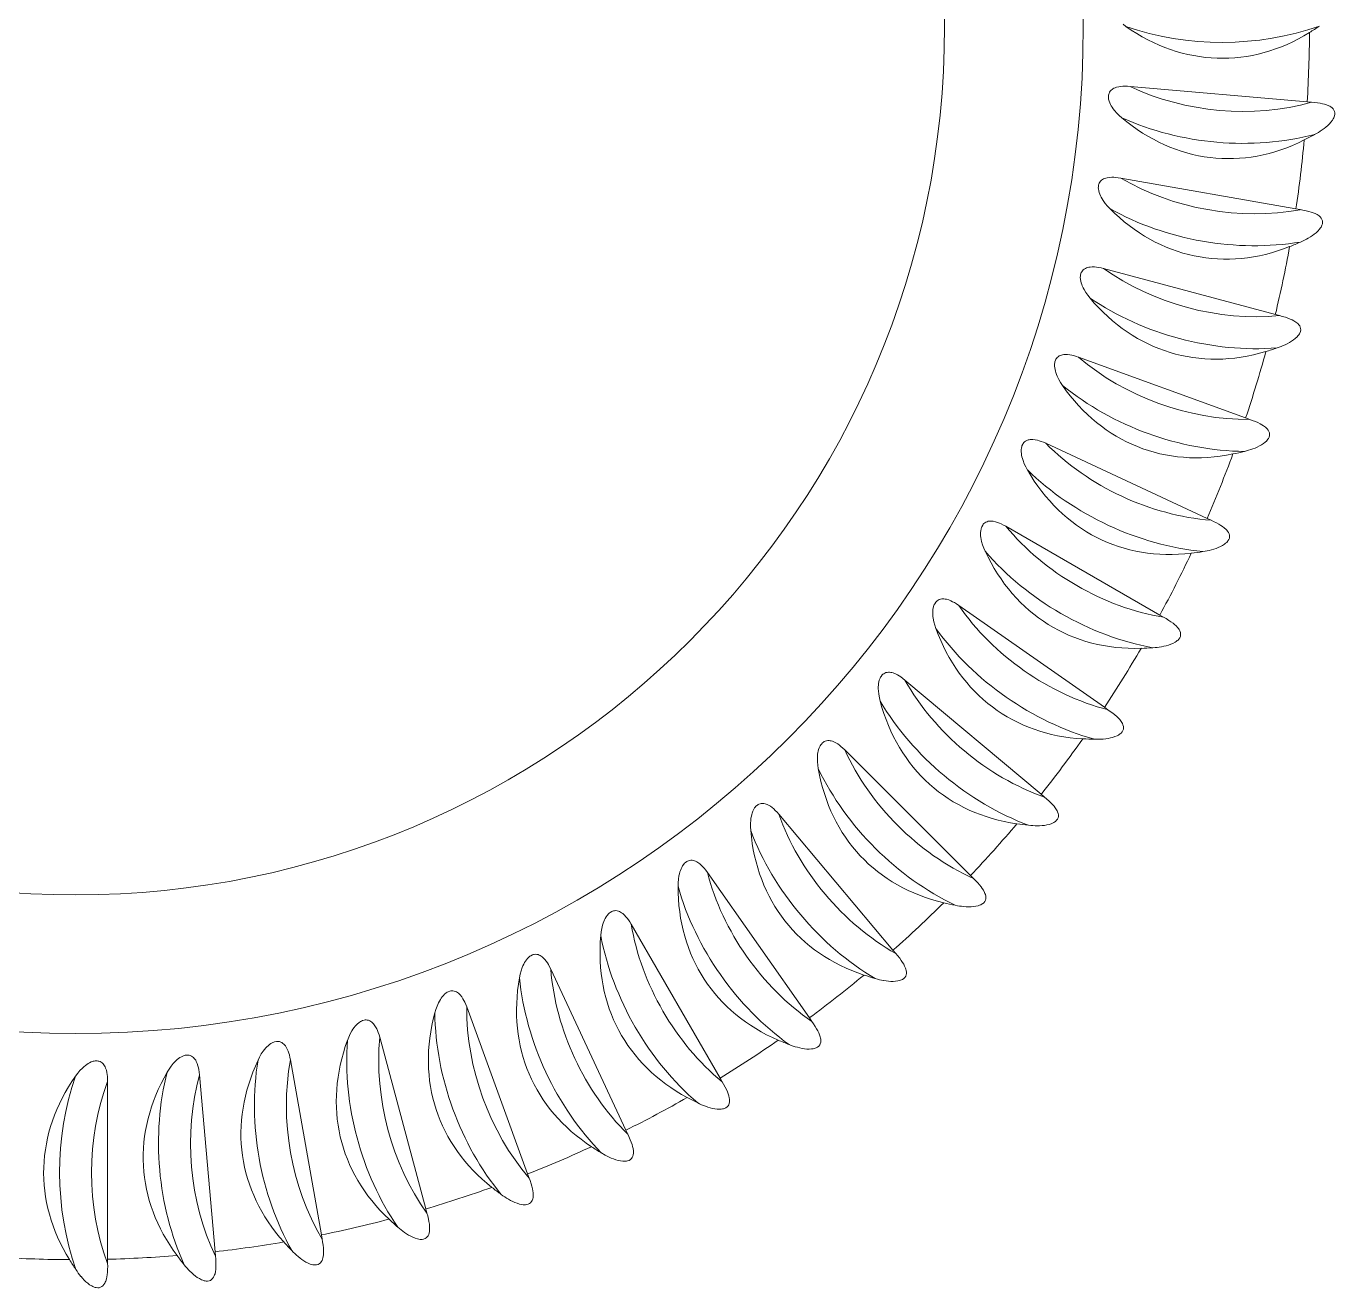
# Model space of a CAD drawing. Extents: x 197 to 911, y -8 to 441.
# Drawn here: x 881.84 to 910.77, y 170.64 to 198.54 of the extents above; entities that cross this region are included whole.
import ezdxf

# ---------------------------------------------------------------- set-up
doc = ezdxf.new("R2010")
doc.units = 0
doc.header["$LTSCALE"] = 7
doc.header["$MEASUREMENT"] = 0
doc.layers.add('8', color=250, linetype='CONTINUOUS', lineweight=15)

msp = doc.modelspace()

# ---------------------------------------------------------------- linework, layer by layer
at = {"layer": '8', "ltscale": 0.098245}
for p, q in [((910.155, 196.867), (906.24, 197.21)), ((909.905, 194.501), (906.035, 195.183)), ((909.451, 192.165), (905.655, 193.182)), ((906.897, 185.518), (903.494, 187.483)), ((904.272, 181.554), (901.261, 184.08)), ((902.71, 179.758), (899.931, 182.537)), ((900.998, 178.106), (898.472, 181.116)), ((895.094, 174.125), (893.433, 177.687)), ((892.92, 173.158), (891.576, 176.851)), ((890.67, 172.384), (889.653, 176.18)), ((888.361, 171.809), (887.678, 175.679)), ((886.01, 171.437), (885.668, 175.352)), ((883.636, 171.272), (883.636, 175.202))]:
    msp.add_line(p, q, dxfattribs=at)
at = {"layer": '8', "ltscale": 0.002435}
for p, q in [((910.155, 196.867), (910.252, 196.859)), ((909.905, 194.501), (910.001, 194.485)), ((909.451, 192.165), (909.545, 192.141)), ((908.794, 189.878), (908.886, 189.845)), ((907.941, 187.656), (908.029, 187.616)), ((906.897, 185.518), (906.982, 185.47)), ((905.671, 183.479), (905.751, 183.423)), ((904.272, 181.554), (904.347, 181.492)), ((902.71, 179.758), (902.78, 179.69)), ((900.998, 178.106), (901.061, 178.032)), ((899.149, 176.609), (899.205, 176.529)), ((897.175, 175.279), (897.225, 175.195)), ((895.094, 174.125), (895.136, 174.038)), ((892.92, 173.158), (892.954, 173.067)), ((890.67, 172.384), (890.696, 172.29)), ((888.361, 171.809), (888.378, 171.713)), ((883.636, 171.272), (883.637, 171.174)), ((886.01, 171.437), (886.02, 171.34))]:
    msp.add_line(p, q, dxfattribs=at)
at = {"layer": '8', "ltscale": 0.001497}
for p, q in [((910.311, 196.855), (910.252, 196.859)), ((910.06, 194.475), (910.001, 194.485)), ((908.942, 189.825), (908.886, 189.845)), ((905.801, 183.389), (905.751, 183.423)), ((902.822, 179.648), (902.78, 179.69)), ((899.24, 176.481), (899.205, 176.529)), ((895.161, 173.983), (895.136, 174.038)), ((883.638, 171.115), (883.637, 171.174))]:
    msp.add_line(p, q, dxfattribs=at)
at = {"layer": '8', "ltscale": 0.001496}
for p, q in [((909.603, 192.125), (909.545, 192.141)), ((908.084, 187.591), (908.029, 187.616)), ((907.034, 185.44), (906.982, 185.47)), ((904.393, 181.454), (904.347, 181.492)), ((901.1, 177.986), (901.061, 178.032)), ((897.255, 175.143), (897.225, 175.195)), ((892.975, 173.011), (892.954, 173.067)), ((890.712, 172.232), (890.696, 172.29)), ((888.389, 171.654), (888.378, 171.713)), ((886.025, 171.281), (886.02, 171.34))]:
    msp.add_line(p, q, dxfattribs=at)
at = {"layer": '8', "ltscale": 0.098246}
for p, q in [((908.794, 189.878), (905.101, 191.222)), ((907.941, 187.656), (904.379, 189.317)), ((905.671, 183.479), (902.452, 185.733)), ((899.149, 176.609), (896.894, 179.828)), ((897.175, 175.279), (895.211, 178.682))]:
    msp.add_line(p, q, dxfattribs=at)
at = {"layer": '8'}
for points in [[(906.084, 198.585), (906.146, 198.539)], [(906.24, 197.21), (906.183, 197.214), (906.126, 197.215), (906.082, 197.214), (906.038, 197.211), (905.988, 197.203), (905.938, 197.191), (905.911, 197.182), (905.884, 197.17), (905.862, 197.158), (905.842, 197.145), (905.82, 197.126), (905.801, 197.104), (905.786, 197.081), (905.775, 197.057), (905.768, 197.037), (905.764, 197.017), (905.761, 196.976), (905.763, 196.953), (905.766, 196.93), (905.777, 196.884), (905.79, 196.848), (905.807, 196.812), (905.824, 196.781), (905.843, 196.75), (905.867, 196.715), (905.894, 196.68), (905.945, 196.622), (906, 196.567), (906.058, 196.516)], [(910.483, 196.247), (910.527, 196.279), (910.57, 196.313), (910.609, 196.347), (910.646, 196.383), (910.681, 196.422), (910.713, 196.465), (910.729, 196.491), (910.744, 196.518), (910.752, 196.538), (910.759, 196.559), (910.766, 196.594), (910.766, 196.629), (910.76, 196.659), (910.747, 196.687), (910.73, 196.712), (910.706, 196.737), (910.678, 196.757), (910.655, 196.771), (910.632, 196.782), (910.584, 196.802), (910.541, 196.815), (910.497, 196.826), (910.441, 196.838), (910.384, 196.846), (910.311, 196.855)], [(906.035, 195.183), (905.979, 195.192), (905.922, 195.198), (905.878, 195.201), (905.834, 195.202), (905.783, 195.199), (905.733, 195.191), (905.705, 195.184), (905.678, 195.175), (905.655, 195.165), (905.633, 195.153), (905.61, 195.136), (905.589, 195.116), (905.572, 195.095), (905.558, 195.071), (905.55, 195.052), (905.544, 195.033), (905.538, 194.992), (905.537, 194.969), (905.539, 194.945), (905.546, 194.899), (905.556, 194.862), (905.569, 194.825), (905.584, 194.792), (905.6, 194.76), (905.621, 194.722), (905.645, 194.686), (905.69, 194.623), (905.74, 194.564), (905.794, 194.508)], [(910.178, 193.855), (910.225, 193.883), (910.271, 193.913), (910.312, 193.943), (910.352, 193.976), (910.391, 194.012), (910.426, 194.051), (910.445, 194.076), (910.462, 194.101), (910.472, 194.121), (910.481, 194.141), (910.49, 194.175), (910.494, 194.21), (910.49, 194.241), (910.48, 194.27), (910.465, 194.296), (910.443, 194.323), (910.417, 194.346), (910.396, 194.361), (910.374, 194.375), (910.328, 194.398), (910.286, 194.415), (910.243, 194.43), (910.188, 194.446), (910.132, 194.46), (910.06, 194.475)], [(905.655, 193.182), (905.6, 193.196), (905.544, 193.207), (905.5, 193.214), (905.456, 193.218), (905.405, 193.22), (905.355, 193.216), (905.326, 193.212), (905.298, 193.205), (905.274, 193.197), (905.252, 193.187), (905.227, 193.172), (905.204, 193.154), (905.186, 193.134), (905.17, 193.112), (905.161, 193.094), (905.153, 193.075), (905.143, 193.035), (905.14, 193.012), (905.139, 192.989), (905.143, 192.942), (905.149, 192.904), (905.159, 192.866), (905.171, 192.832), (905.184, 192.799), (905.202, 192.759), (905.222, 192.721), (905.262, 192.654), (905.307, 192.591), (905.355, 192.53)], [(909.666, 191.497), (909.715, 191.521), (909.763, 191.547), (909.808, 191.574), (909.85, 191.603), (909.892, 191.636), (909.931, 191.672), (909.951, 191.694), (909.97, 191.719), (909.982, 191.737), (909.993, 191.757), (910.005, 191.79), (910.011, 191.824), (910.01, 191.855), (910.003, 191.885), (909.99, 191.913), (909.971, 191.941), (909.947, 191.966), (909.927, 191.983), (909.906, 191.999), (909.863, 192.026), (909.822, 192.047), (909.781, 192.065), (909.727, 192.086), (909.673, 192.105), (909.603, 192.125)], [(905.101, 191.222), (905.048, 191.24), (904.993, 191.256), (904.95, 191.267), (904.907, 191.275), (904.856, 191.281), (904.805, 191.282), (904.777, 191.28), (904.748, 191.276), (904.724, 191.27), (904.7, 191.262), (904.674, 191.249), (904.65, 191.233), (904.63, 191.215), (904.612, 191.195), (904.601, 191.177), (904.592, 191.159), (904.579, 191.12), (904.574, 191.097), (904.571, 191.074), (904.57, 191.027), (904.574, 190.988), (904.58, 190.95), (904.589, 190.915), (904.599, 190.881), (904.614, 190.84), (904.63, 190.8), (904.664, 190.73), (904.703, 190.663), (904.746, 190.599)], [(908.951, 189.194), (909.002, 189.213), (909.052, 189.235), (909.098, 189.258), (909.143, 189.283), (909.188, 189.312), (909.229, 189.344), (909.252, 189.365), (909.273, 189.388), (909.286, 189.406), (909.299, 189.424), (909.314, 189.456), (909.323, 189.489), (909.325, 189.52), (909.32, 189.551), (909.31, 189.579), (909.293, 189.609), (909.271, 189.636), (909.253, 189.655), (909.234, 189.672), (909.192, 189.703), (909.154, 189.728), (909.114, 189.75), (909.063, 189.775), (909.01, 189.798), (908.942, 189.825)], [(904.379, 189.317), (904.327, 189.34), (904.274, 189.361), (904.232, 189.375), (904.19, 189.387), (904.14, 189.397), (904.09, 189.403), (904.061, 189.404), (904.032, 189.402), (904.007, 189.398), (903.983, 189.392), (903.956, 189.382), (903.93, 189.368), (903.909, 189.352), (903.89, 189.333), (903.877, 189.316), (903.866, 189.299), (903.85, 189.261), (903.843, 189.239), (903.838, 189.216), (903.833, 189.17), (903.833, 189.131), (903.836, 189.092), (903.842, 189.056), (903.849, 189.021), (903.86, 188.979), (903.873, 188.938), (903.901, 188.866), (903.934, 188.796), (903.971, 188.727)], [(903.494, 187.483), (903.444, 187.51), (903.393, 187.536), (903.353, 187.553), (903.311, 187.569), (903.263, 187.584), (903.213, 187.594), (903.184, 187.597), (903.155, 187.597), (903.13, 187.596), (903.106, 187.592), (903.078, 187.584), (903.051, 187.573), (903.028, 187.558), (903.008, 187.541), (902.994, 187.526), (902.981, 187.509), (902.961, 187.473), (902.953, 187.452), (902.946, 187.429), (902.937, 187.384), (902.934, 187.345), (902.934, 187.305), (902.936, 187.27), (902.94, 187.234), (902.947, 187.192), (902.957, 187.149), (902.978, 187.075), (903.005, 187.002), (903.036, 186.931)], [(908.037, 186.962), (908.09, 186.977), (908.141, 186.994), (908.19, 187.012), (908.237, 187.034), (908.283, 187.058), (908.328, 187.087), (908.352, 187.106), (908.375, 187.127), (908.39, 187.143), (908.404, 187.16), (908.422, 187.191), (908.434, 187.223), (908.438, 187.254), (908.436, 187.285), (908.428, 187.314), (908.414, 187.346), (908.395, 187.374), (908.378, 187.395), (908.361, 187.413), (908.322, 187.448), (908.286, 187.476), (908.248, 187.501), (908.2, 187.531), (908.149, 187.558), (908.084, 187.591)], [(902.452, 185.733), (902.405, 185.764), (902.356, 185.794), (902.317, 185.815), (902.278, 185.834), (902.23, 185.853), (902.182, 185.867), (902.153, 185.873), (902.124, 185.876), (902.1, 185.877), (902.075, 185.875), (902.046, 185.87), (902.019, 185.861), (901.995, 185.848), (901.973, 185.833), (901.957, 185.819), (901.944, 185.804), (901.921, 185.769), (901.91, 185.749), (901.902, 185.727), (901.889, 185.682), (901.882, 185.644), (901.878, 185.605), (901.877, 185.569), (901.878, 185.533), (901.882, 185.49), (901.888, 185.447), (901.903, 185.371), (901.923, 185.296), (901.948, 185.223)], [(906.933, 184.817), (906.986, 184.828), (907.039, 184.84), (907.089, 184.855), (907.138, 184.872), (907.186, 184.892), (907.233, 184.917), (907.259, 184.934), (907.283, 184.953), (907.3, 184.967), (907.315, 184.984), (907.336, 185.012), (907.351, 185.044), (907.358, 185.074), (907.358, 185.104), (907.353, 185.135), (907.341, 185.167), (907.325, 185.197), (907.31, 185.219), (907.294, 185.239), (907.259, 185.277), (907.225, 185.308), (907.19, 185.336), (907.144, 185.37), (907.096, 185.402), (907.034, 185.44)], [(901.261, 184.08), (901.217, 184.116), (901.171, 184.149), (901.135, 184.174), (901.097, 184.196), (901.051, 184.219), (901.004, 184.238), (900.976, 184.246), (900.948, 184.252), (900.923, 184.254), (900.898, 184.255), (900.869, 184.252), (900.841, 184.245), (900.816, 184.235), (900.793, 184.221), (900.776, 184.209), (900.761, 184.195), (900.735, 184.163), (900.723, 184.143), (900.713, 184.122), (900.696, 184.079), (900.686, 184.041), (900.679, 184.002), (900.675, 183.967), (900.673, 183.931), (900.673, 183.888), (900.675, 183.844), (900.683, 183.768), (900.697, 183.691), (900.715, 183.616)], [(905.646, 182.777), (905.7, 182.783), (905.754, 182.791), (905.804, 182.801), (905.854, 182.814), (905.905, 182.83), (905.953, 182.851), (905.981, 182.865), (906.007, 182.882), (906.024, 182.895), (906.041, 182.91), (906.064, 182.936), (906.081, 182.966), (906.091, 182.996), (906.094, 183.026), (906.092, 183.057), (906.083, 183.09), (906.069, 183.122), (906.057, 183.145), (906.042, 183.166), (906.011, 183.207), (905.98, 183.241), (905.947, 183.272), (905.904, 183.31), (905.859, 183.346), (905.801, 183.389)], [(899.931, 182.537), (899.891, 182.577), (899.848, 182.614), (899.813, 182.642), (899.777, 182.668), (899.734, 182.694), (899.689, 182.717), (899.662, 182.727), (899.634, 182.735), (899.61, 182.74), (899.585, 182.743), (899.556, 182.743), (899.527, 182.738), (899.501, 182.73), (899.477, 182.719), (899.46, 182.708), (899.443, 182.695), (899.415, 182.665), (899.401, 182.647), (899.389, 182.627), (899.368, 182.585), (899.355, 182.549), (899.344, 182.511), (899.337, 182.476), (899.332, 182.44), (899.328, 182.397), (899.326, 182.354), (899.328, 182.276), (899.335, 182.199), (899.346, 182.122)], [(904.185, 180.858), (904.24, 180.859), (904.294, 180.862), (904.346, 180.867), (904.397, 180.876), (904.448, 180.888), (904.498, 180.904), (904.527, 180.916), (904.554, 180.93), (904.573, 180.942), (904.591, 180.955), (904.616, 180.979), (904.636, 181.008), (904.648, 181.036), (904.654, 181.066), (904.654, 181.097), (904.648, 181.131), (904.638, 181.164), (904.627, 181.188), (904.615, 181.21), (904.587, 181.254), (904.559, 181.29), (904.529, 181.324), (904.489, 181.365), (904.448, 181.405), (904.393, 181.454)], [(898.472, 181.116), (898.435, 181.159), (898.395, 181.2), (898.364, 181.231), (898.33, 181.26), (898.289, 181.29), (898.246, 181.316), (898.22, 181.329), (898.193, 181.34), (898.169, 181.347), (898.145, 181.351), (898.116, 181.354), (898.087, 181.352), (898.06, 181.346), (898.035, 181.337), (898.017, 181.328), (898, 181.316), (897.968, 181.289), (897.953, 181.272), (897.939, 181.253), (897.915, 181.213), (897.899, 181.178), (897.885, 181.141), (897.875, 181.107), (897.867, 181.072), (897.859, 181.029), (897.853, 180.986), (897.848, 180.909), (897.848, 180.832), (897.853, 180.754)], [(896.894, 179.828), (896.861, 179.874), (896.825, 179.918), (896.796, 179.951), (896.765, 179.983), (896.728, 180.017), (896.687, 180.047), (896.662, 180.062), (896.636, 180.075), (896.613, 180.084), (896.589, 180.091), (896.56, 180.095), (896.531, 180.096), (896.504, 180.093), (896.478, 180.086), (896.459, 180.078), (896.441, 180.068), (896.408, 180.044), (896.391, 180.028), (896.375, 180.011), (896.348, 179.973), (896.328, 179.939), (896.312, 179.904), (896.299, 179.871), (896.287, 179.837), (896.276, 179.795), (896.267, 179.752), (896.255, 179.676), (896.248, 179.599), (896.246, 179.521)], [(902.563, 179.072), (902.618, 179.069), (902.672, 179.067), (902.724, 179.068), (902.775, 179.072), (902.828, 179.079), (902.879, 179.091), (902.909, 179.101), (902.937, 179.112), (902.957, 179.122), (902.976, 179.134), (903.003, 179.156), (903.026, 179.183), (903.04, 179.21), (903.049, 179.239), (903.052, 179.27), (903.049, 179.304), (903.041, 179.338), (903.032, 179.363), (903.022, 179.386), (902.998, 179.432), (902.973, 179.47), (902.946, 179.507), (902.911, 179.552), (902.873, 179.595), (902.822, 179.648)], [(895.211, 178.682), (895.181, 178.731), (895.15, 178.778), (895.123, 178.814), (895.095, 178.848), (895.061, 178.885), (895.023, 178.918), (894.999, 178.935), (894.974, 178.951), (894.952, 178.962), (894.929, 178.97), (894.901, 178.978), (894.872, 178.981), (894.845, 178.98), (894.818, 178.975), (894.799, 178.969), (894.78, 178.961), (894.744, 178.94), (894.726, 178.925), (894.709, 178.909), (894.679, 178.874), (894.656, 178.842), (894.637, 178.808), (894.621, 178.776), (894.607, 178.744), (894.591, 178.703), (894.578, 178.661), (894.56, 178.586), (894.547, 178.51), (894.538, 178.433)], [(893.433, 177.687), (893.408, 177.738), (893.381, 177.788), (893.358, 177.826), (893.333, 177.862), (893.302, 177.902), (893.267, 177.939), (893.245, 177.958), (893.221, 177.975), (893.2, 177.988), (893.178, 177.999), (893.151, 178.009), (893.122, 178.014), (893.095, 178.016), (893.068, 178.013), (893.048, 178.009), (893.028, 178.003), (892.991, 177.984), (892.972, 177.972), (892.954, 177.957), (892.92, 177.925), (892.895, 177.895), (892.872, 177.863), (892.854, 177.833), (892.837, 177.801), (892.818, 177.762), (892.802, 177.722), (892.777, 177.649), (892.757, 177.574), (892.741, 177.498)], [(900.792, 177.435), (900.846, 177.427), (900.9, 177.42), (900.952, 177.417), (901.003, 177.416), (901.056, 177.419), (901.108, 177.426), (901.138, 177.433), (901.168, 177.442), (901.188, 177.451), (901.208, 177.461), (901.237, 177.48), (901.262, 177.505), (901.279, 177.531), (901.29, 177.559), (901.296, 177.59), (901.296, 177.624), (901.291, 177.658), (901.284, 177.684), (901.276, 177.708), (901.256, 177.756), (901.235, 177.796), (901.211, 177.835), (901.18, 177.882), (901.146, 177.929), (901.1, 177.986)], [(891.576, 176.851), (891.555, 176.904), (891.532, 176.956), (891.513, 176.996), (891.491, 177.034), (891.463, 177.077), (891.432, 177.116), (891.412, 177.137), (891.39, 177.157), (891.37, 177.171), (891.349, 177.184), (891.322, 177.196), (891.294, 177.204), (891.268, 177.208), (891.241, 177.208), (891.22, 177.205), (891.2, 177.201), (891.161, 177.186), (891.141, 177.175), (891.122, 177.162), (891.086, 177.133), (891.058, 177.105), (891.032, 177.075), (891.011, 177.047), (890.992, 177.017), (890.97, 176.979), (890.95, 176.941), (890.919, 176.87), (890.892, 176.797), (890.87, 176.722)], [(889.653, 176.18), (889.637, 176.235), (889.619, 176.289), (889.603, 176.33), (889.584, 176.37), (889.56, 176.415), (889.532, 176.457), (889.514, 176.479), (889.494, 176.5), (889.475, 176.517), (889.456, 176.531), (889.43, 176.546), (889.403, 176.556), (889.377, 176.562), (889.35, 176.565), (889.329, 176.564), (889.309, 176.561), (889.269, 176.55), (889.248, 176.54), (889.227, 176.529), (889.189, 176.503), (889.159, 176.478), (889.131, 176.451), (889.107, 176.424), (889.085, 176.396), (889.06, 176.36), (889.037, 176.324), (889, 176.256), (888.967, 176.186), (888.938, 176.113)], [(898.885, 175.959), (898.938, 175.945), (898.991, 175.935), (899.042, 175.927), (899.093, 175.921), (899.146, 175.92), (899.199, 175.922), (899.23, 175.926), (899.26, 175.933), (899.281, 175.94), (899.301, 175.948), (899.332, 175.965), (899.359, 175.987), (899.378, 176.011), (899.392, 176.039), (899.4, 176.069), (899.403, 176.103), (899.401, 176.137), (899.397, 176.163), (899.391, 176.188), (899.375, 176.237), (899.357, 176.279), (899.337, 176.32), (899.31, 176.37), (899.28, 176.419), (899.24, 176.481)], [(887.678, 175.679), (887.667, 175.735), (887.654, 175.79), (887.642, 175.832), (887.627, 175.874), (887.607, 175.921), (887.583, 175.965), (887.566, 175.989), (887.548, 176.012), (887.531, 176.03), (887.513, 176.046), (887.489, 176.063), (887.463, 176.076), (887.437, 176.084), (887.41, 176.089), (887.39, 176.09), (887.369, 176.089), (887.328, 176.081), (887.307, 176.073), (887.285, 176.064), (887.244, 176.042), (887.212, 176.019), (887.182, 175.994), (887.156, 175.97), (887.132, 175.944), (887.104, 175.911), (887.077, 175.876), (887.034, 175.812), (886.996, 175.744), (886.961, 175.675)], [(883.636, 175.202), (883.635, 175.259), (883.632, 175.315), (883.627, 175.359), (883.62, 175.403), (883.608, 175.452), (883.592, 175.5), (883.58, 175.527), (883.566, 175.552), (883.553, 175.573), (883.537, 175.592), (883.516, 175.613), (883.493, 175.63), (883.469, 175.643), (883.444, 175.652), (883.424, 175.656), (883.403, 175.659), (883.362, 175.658), (883.339, 175.655), (883.316, 175.649), (883.272, 175.634), (883.237, 175.618), (883.203, 175.598), (883.173, 175.579), (883.144, 175.557), (883.111, 175.529), (883.079, 175.5), (883.025, 175.444), (882.976, 175.385), (882.929, 175.322)], [(885.668, 175.352), (885.662, 175.409), (885.653, 175.465), (885.645, 175.508), (885.634, 175.551), (885.618, 175.599), (885.597, 175.646), (885.583, 175.671), (885.567, 175.695), (885.552, 175.715), (885.535, 175.732), (885.512, 175.751), (885.487, 175.766), (885.463, 175.777), (885.436, 175.784), (885.416, 175.786), (885.395, 175.787), (885.354, 175.783), (885.332, 175.777), (885.31, 175.77), (885.267, 175.751), (885.233, 175.732), (885.201, 175.709), (885.173, 175.687), (885.147, 175.663), (885.116, 175.633), (885.086, 175.601), (885.038, 175.54), (884.994, 175.477), (884.953, 175.411)], [(896.856, 174.654), (896.908, 174.636), (896.96, 174.621), (897.01, 174.608), (897.061, 174.599), (897.113, 174.592), (897.166, 174.59), (897.197, 174.592), (897.227, 174.596), (897.249, 174.6), (897.27, 174.607), (897.302, 174.621), (897.331, 174.641), (897.352, 174.663), (897.368, 174.69), (897.379, 174.719), (897.385, 174.753), (897.386, 174.787), (897.384, 174.813), (897.38, 174.839), (897.368, 174.889), (897.355, 174.932), (897.338, 174.975), (897.315, 175.027), (897.29, 175.079), (897.255, 175.143)], [(894.721, 173.531), (894.771, 173.509), (894.822, 173.489), (894.871, 173.472), (894.92, 173.458), (894.972, 173.447), (895.025, 173.441), (895.055, 173.44), (895.086, 173.441), (895.108, 173.444), (895.13, 173.448), (895.163, 173.459), (895.193, 173.477), (895.216, 173.497), (895.235, 173.522), (895.248, 173.55), (895.257, 173.583), (895.261, 173.618), (895.261, 173.644), (895.259, 173.669), (895.252, 173.72), (895.242, 173.765), (895.23, 173.809), (895.211, 173.863), (895.191, 173.916), (895.161, 173.983)], [(892.497, 172.598), (892.544, 172.572), (892.593, 172.548), (892.64, 172.527), (892.689, 172.509), (892.739, 172.493), (892.791, 172.482), (892.822, 172.478), (892.852, 172.477), (892.874, 172.478), (892.896, 172.48), (892.931, 172.489), (892.962, 172.503), (892.987, 172.522), (893.007, 172.545), (893.023, 172.571), (893.035, 172.604), (893.042, 172.638), (893.044, 172.664), (893.045, 172.689), (893.042, 172.741), (893.036, 172.786), (893.028, 172.831), (893.014, 172.886), (892.998, 172.941), (892.975, 173.011)], [(890.2, 171.863), (890.245, 171.833), (890.291, 171.804), (890.336, 171.779), (890.383, 171.757), (890.432, 171.737), (890.483, 171.722), (890.513, 171.715), (890.543, 171.711), (890.565, 171.71), (890.587, 171.711), (890.622, 171.716), (890.655, 171.728), (890.681, 171.744), (890.703, 171.765), (890.721, 171.79), (890.736, 171.822), (890.746, 171.855), (890.75, 171.88), (890.754, 171.906), (890.755, 171.958), (890.753, 172.003), (890.749, 172.049), (890.74, 172.105), (890.729, 172.161), (890.712, 172.232)], [(887.847, 171.331), (887.889, 171.297), (887.933, 171.264), (887.976, 171.236), (888.02, 171.209), (888.067, 171.185), (888.116, 171.165), (888.146, 171.156), (888.176, 171.15), (888.198, 171.147), (888.22, 171.145), (888.255, 171.148), (888.289, 171.157), (888.316, 171.171), (888.34, 171.19), (888.36, 171.213), (888.377, 171.243), (888.39, 171.275), (888.397, 171.3), (888.403, 171.326), (888.409, 171.377), (888.411, 171.422), (888.41, 171.468), (888.406, 171.525), (888.4, 171.582), (888.389, 171.654)], [(885.457, 171.006), (885.496, 170.968), (885.537, 170.932), (885.577, 170.9), (885.619, 170.87), (885.664, 170.842), (885.711, 170.817), (885.739, 170.806), (885.769, 170.797), (885.79, 170.792), (885.812, 170.788), (885.847, 170.788), (885.882, 170.794), (885.91, 170.805), (885.936, 170.822), (885.958, 170.844), (885.978, 170.872), (885.993, 170.903), (886.002, 170.927), (886.01, 170.952), (886.021, 171.003), (886.026, 171.048), (886.03, 171.093), (886.031, 171.15), (886.03, 171.208), (886.025, 171.281)], [(883.048, 170.891), (883.083, 170.85), (883.121, 170.81), (883.158, 170.774), (883.197, 170.74), (883.239, 170.709), (883.284, 170.681), (883.312, 170.667), (883.34, 170.655), (883.361, 170.648), (883.383, 170.643), (883.418, 170.639), (883.452, 170.642), (883.482, 170.651), (883.509, 170.666), (883.532, 170.685), (883.555, 170.712), (883.573, 170.741), (883.584, 170.765), (883.594, 170.789), (883.609, 170.838), (883.619, 170.882), (883.626, 170.927), (883.632, 170.984), (883.636, 171.041), (883.638, 171.115)]]:
    msp.add_lwpolyline(points, dxfattribs=at)
for radius in [22.277, 19.21]:
    msp.add_circle((882.929, 198.539), radius, dxfattribs=at)
for centre, radius, start, end in [((906.095, 205.04), 7.807, 301.7716, 303.6847), ((882.929, 198.539), 27.277, 356.4855, 359.7131), ((909.478, 197.697), 1.764, 298.5227, 304.7232), ((882.929, 198.539), 27.277, 351.4855, 354.7131), ((906.573, 202.996), 7.807, 296.7716, 298.6847), ((909.304, 195.386), 1.764, 293.5227, 299.7232), ((882.929, 198.539), 27.277, 346.4855, 349.7131), ((906.872, 200.918), 7.807, 291.7716, 293.6847), ((882.929, 198.539), 27.277, 341.4855, 344.7131), ((906.988, 198.822), 7.807, 286.7716, 288.6847), ((908.929, 193.1), 1.764, 288.5227, 294.7232), ((882.929, 198.539), 27.277, 336.4855, 339.7131), ((906.921, 196.724), 7.807, 281.7716, 283.6847), ((908.356, 190.854), 1.764, 283.5227, 289.7232), ((906.672, 194.64), 7.807, 276.7716, 278.6847), ((907.589, 188.668), 1.764, 278.5227, 284.7232), ((882.929, 198.539), 27.277, 331.4855, 334.7131), ((882.929, 198.539), 27.277, 326.4855, 329.7131), ((906.242, 192.586), 7.807, 271.7716, 273.6847), ((906.635, 186.556), 1.764, 273.5227, 279.7232), ((882.929, 198.539), 27.277, 321.4855, 324.7131), ((905.634, 190.577), 7.807, 266.7716, 268.6847), ((905.5, 184.535), 1.764, 268.5227, 274.7232), ((882.929, 198.539), 27.277, 316.4855, 319.7131), ((904.854, 188.628), 7.807, 261.7716, 263.6847), ((904.194, 182.622), 1.764, 263.5227, 269.7232), ((882.929, 198.539), 27.277, 311.4855, 314.7131), ((903.906, 186.755), 7.807, 256.7716, 258.6847), ((902.726, 180.829), 1.764, 258.5227, 264.7232), ((882.929, 198.539), 27.277, 306.4855, 309.7131), ((902.8, 184.972), 7.807, 251.7716, 253.6847), ((901.107, 179.171), 1.764, 253.5227, 259.7232), ((882.929, 198.539), 27.277, 301.4855, 304.7131), ((901.541, 183.291), 7.807, 246.7716, 248.6847), ((899.35, 177.66), 1.764, 248.5227, 254.7232), ((882.929, 198.539), 27.277, 296.4855, 299.7131), ((900.142, 181.727), 7.807, 241.7716, 243.6847), ((897.467, 176.309), 1.764, 243.5227, 249.7232), ((882.929, 198.539), 27.277, 291.4855, 294.7131), ((898.611, 180.291), 7.807, 236.7716, 238.6847), ((895.475, 175.126), 1.764, 238.5227, 244.7232), ((882.929, 198.539), 27.277, 286.4855, 289.7131), ((896.961, 178.994), 7.807, 231.7716, 233.6847), ((893.386, 174.122), 1.764, 233.5227, 239.7232), ((882.929, 198.539), 27.277, 281.4855, 284.7131), ((895.204, 177.845), 7.807, 226.7716, 228.6847), ((891.218, 173.303), 1.764, 228.5227, 234.7232), ((882.929, 198.539), 27.277, 276.4855, 279.7131), ((893.354, 176.854), 7.807, 221.7716, 223.6847), ((882.929, 198.539), 27.277, 266.4855, 269.7131), ((882.929, 198.539), 27.277, 271.4855, 274.7131), ((891.424, 176.028), 7.807, 216.7716, 218.6847), ((888.987, 172.677), 1.764, 223.5227, 229.7232), ((889.43, 175.374), 7.807, 211.7716, 213.6847), ((884.404, 172.018), 1.764, 213.5227, 219.7232), ((886.71, 172.247), 1.764, 218.5227, 224.7232)]:
    msp.add_arc(centre, radius, start, end, dxfattribs=at)
at = {"layer": '8', "extrusion": (0, 0, -1)}
for centre, major_axis, start_param, end_param in [((908.279, 201.58), (4.8, 0), 1.107421, 2.03129), ((908.279, 204.62), (0, -6.788), 5.870185, 6.743679), ((908.479, 199.711), (4.284, -0.375), 1.083148, 2.057839), ((908.713, 202.388), (-0.592, -6.762), 5.870263, 6.743679), ((908.448, 199.359), (4.782, -0.418), 1.107421, 2.03129), ((908.484, 197.48), (4.235, -0.747), 1.083148, 2.057839), ((908.95, 200.126), (-1.179, -6.685), 5.870263, 6.743679), ((908.422, 197.132), (4.727, -0.834), 1.107421, 2.03129), ((908.294, 195.257), (4.153, -1.113), 1.083148, 2.057839), ((908.989, 197.852), (-1.757, -6.557), 5.870263, 6.743679), ((908.203, 194.915), (4.636, -1.242), 1.107421, 2.03129), ((907.911, 193.058), (4.041, -1.471), 1.083148, 2.057839), ((908.83, 195.583), (-2.322, -6.379), 5.870263, 6.743679), ((907.791, 192.726), (4.511, -1.642), 1.107421, 2.03129), ((907.339, 190.902), (3.897, -1.817), 1.083148, 2.057839), ((908.474, 193.337), (-2.869, -6.152), 5.870263, 6.743679), ((907.189, 190.582), (4.35, -2.029), 1.107421, 2.03129), ((906.58, 188.804), (3.724, -2.15), 1.083148, 2.057839), ((907.924, 191.131), (-3.394, -5.879), 5.870263, 6.743679), ((906.403, 188.497), (4.157, -2.4), 1.107421, 2.03129), ((905.642, 186.779), (3.522, -2.466), 1.083148, 2.057839), ((907.183, 188.98), (-3.894, -5.561), 5.870263, 6.743679), ((905.439, 186.49), (3.932, -2.753), 1.107421, 2.03129), ((904.53, 184.845), (3.294, -2.764), 1.083148, 2.057839), ((906.257, 186.903), (-4.363, -5.2), 5.870263, 6.743679), ((904.303, 184.574), (3.677, -3.085), 1.107421, 2.03129), ((903.255, 183.014), (3.041, -3.041), 1.083148, 2.057839), ((905.155, 184.914), (-4.8, -4.8), 5.870263, 6.743679), ((903.005, 182.764), (3.394, -3.394), 1.107421, 2.03129), ((901.824, 181.302), (2.764, -3.294), 1.083148, 2.057839), ((903.882, 183.029), (-5.2, -4.363), 5.870263, 6.743679), ((901.553, 181.074), (3.085, -3.677), 1.107421, 2.03129), ((900.25, 179.72), (2.466, -3.522), 1.083148, 2.057839), ((902.451, 181.262), (-5.561, -3.894), 5.870263, 6.743679), ((899.96, 179.518), (2.753, -3.932), 1.107421, 2.03129), ((898.544, 178.283), (2.15, -3.724), 1.083148, 2.057839), ((900.871, 179.626), (-5.879, -3.394), 5.870263, 6.743679), ((898.238, 178.106), (2.4, -4.157), 1.107421, 2.03129), ((896.719, 176.999), (1.817, -3.897), 1.083148, 2.057839), ((899.154, 178.134), (-6.152, -2.869), 5.870263, 6.743679), ((896.398, 176.849), (2.029, -4.35), 1.107421, 2.03129), ((894.789, 175.879), (1.471, -4.041), 1.083148, 2.057839), ((897.314, 176.798), (-6.379, -2.322), 5.870263, 6.743679), ((894.457, 175.758), (1.642, -4.511), 1.107421, 2.03129), ((895.364, 175.627), (-6.557, -1.757), 5.870263, 6.743679), ((892.427, 174.84), (1.242, -4.636), 1.107421, 2.03129), ((892.769, 174.931), (1.113, -4.153), 1.083148, 2.057839), ((893.32, 174.63), (-6.685, -1.179), 5.870263, 6.743679), ((890.326, 174.102), (0.834, -4.727), 1.107421, 2.03129), ((890.674, 174.164), (0.747, -4.235), 1.083148, 2.057839), ((889.01, 173.189), (-6.788, 0), 5.870185, 6.743679), ((885.97, 173.189), (0, -4.8), 1.107421, 2.03129), ((891.197, 173.816), (-6.762, -0.592), 5.870263, 6.743679), ((888.168, 173.551), (0.418, -4.782), 1.107421, 2.03129), ((888.52, 173.581), (0.375, -4.284), 1.083148, 2.057839), ((886.323, 173.189), (0, -4.3), 1.083148, 2.057839)]:
    msp.add_ellipse(centre, major_axis=major_axis, ratio=0.707107, start_param=start_param, end_param=end_param, dxfattribs=at)

doc.saveas('drawing.dxf')
